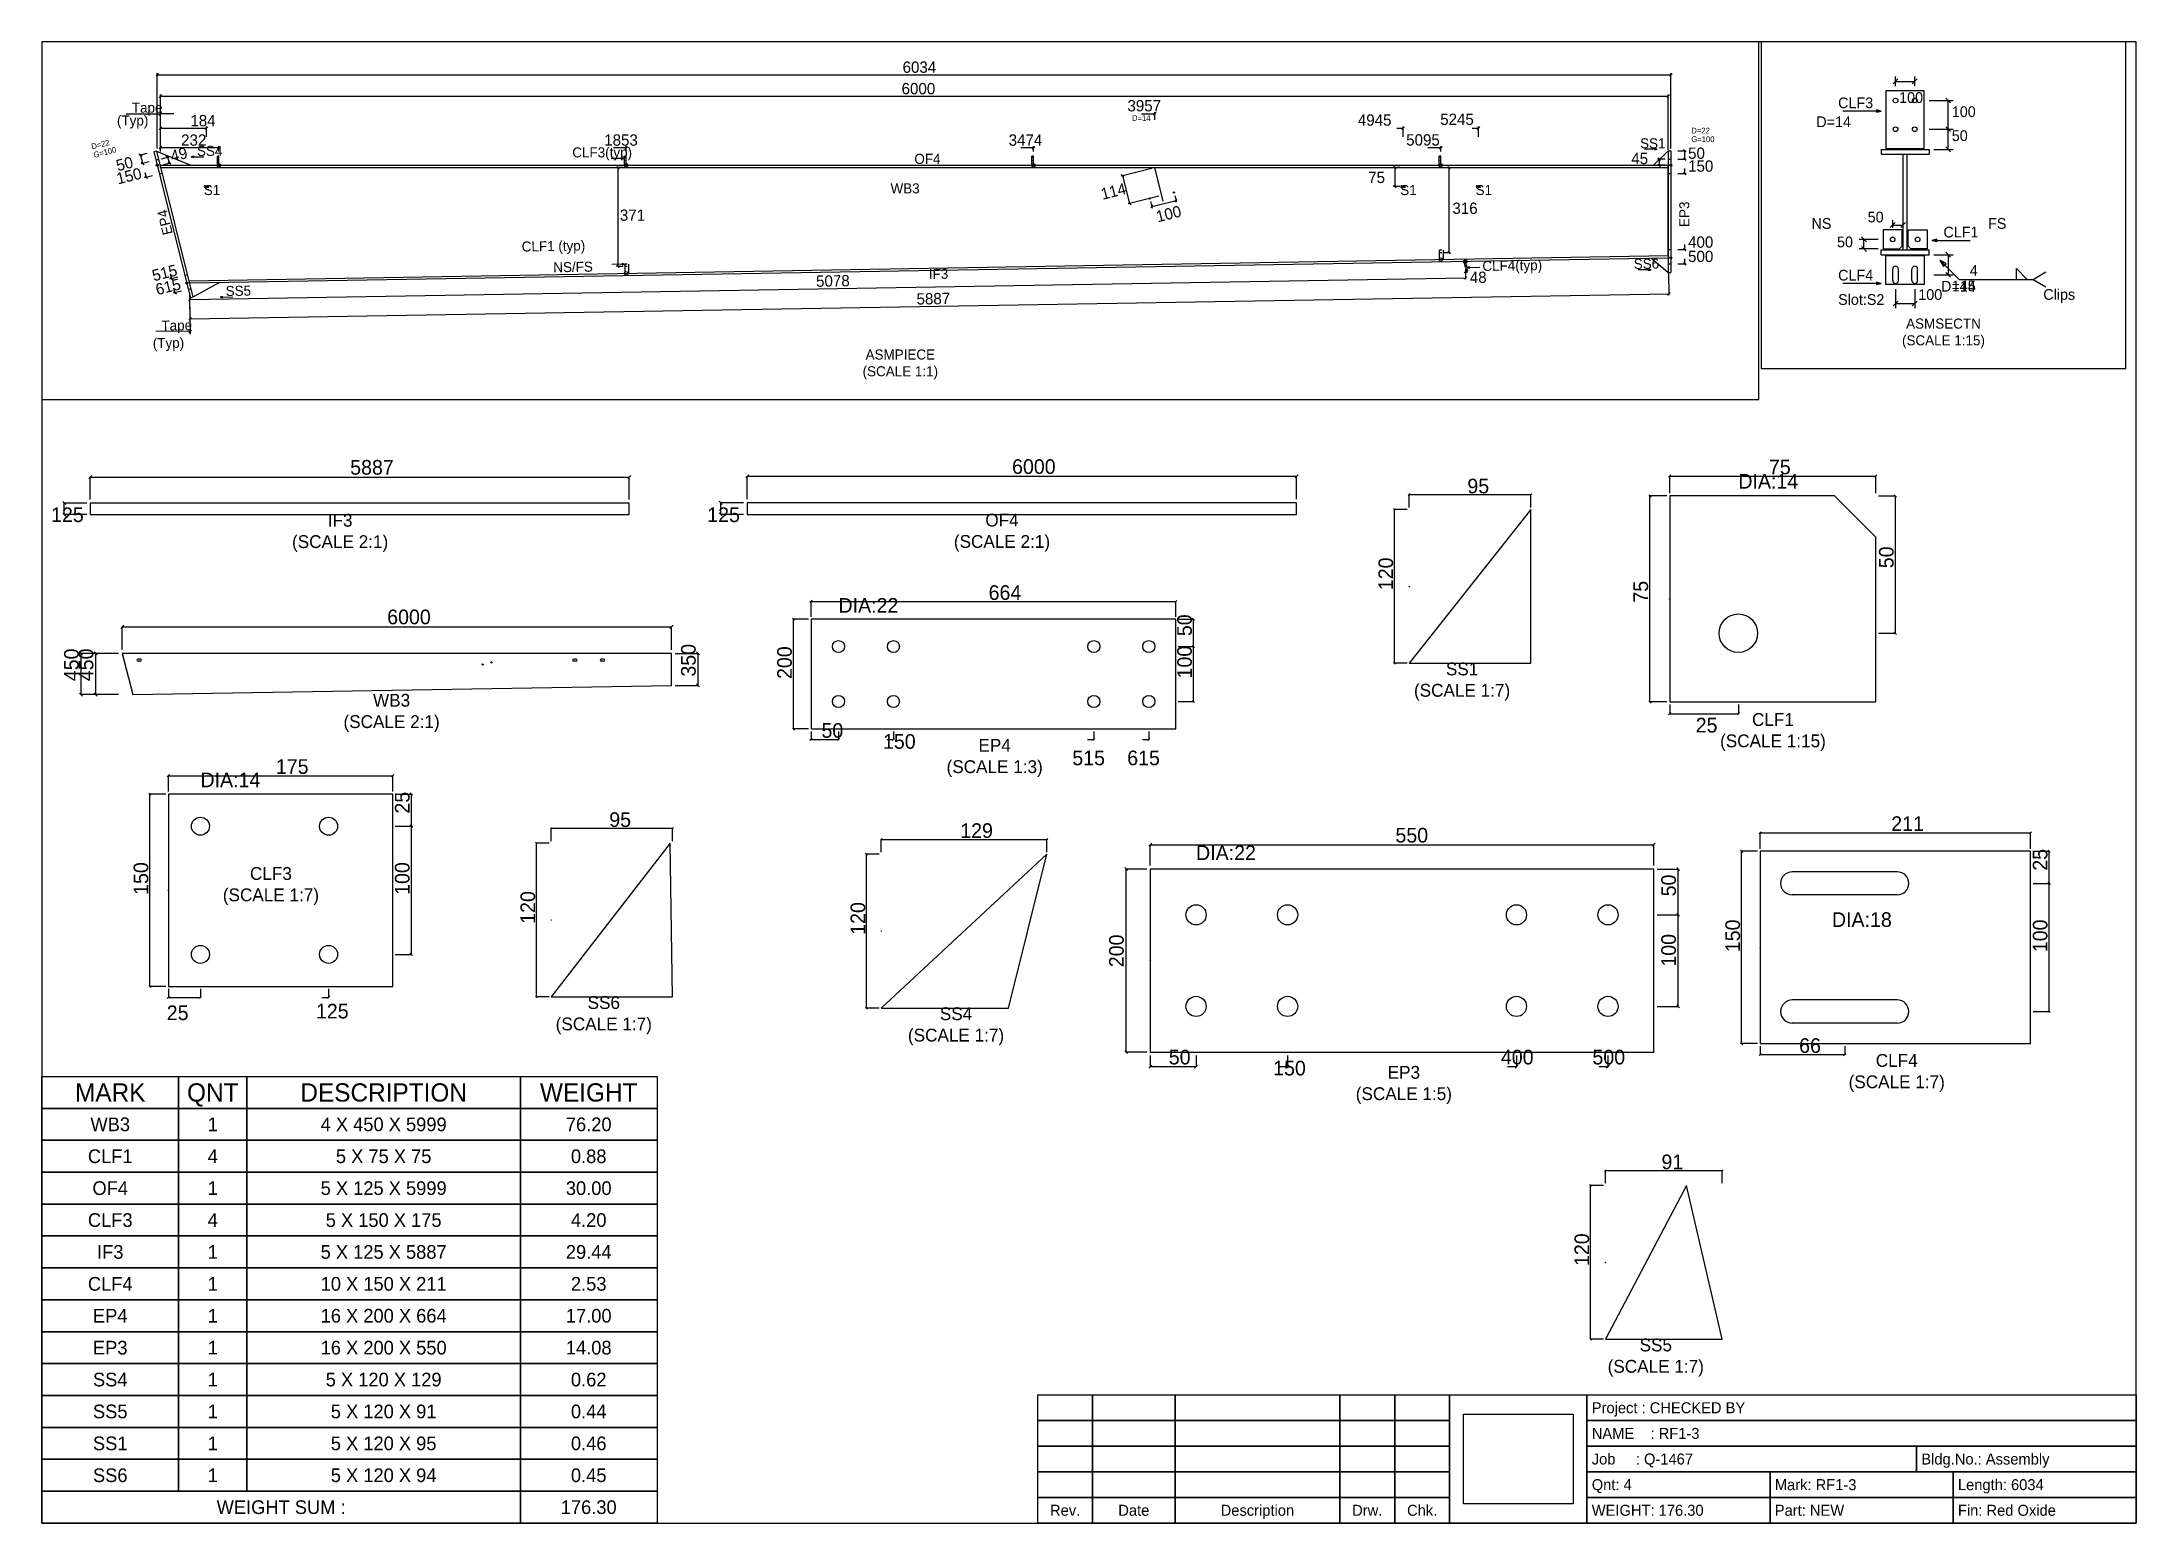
# Model space of a CAD drawing. Header units: metres. Extents: x 0 to 11439, y 0 to 8089.
import ezdxf
from ezdxf.enums import TextEntityAlignment as Align

# ---------------------------------------------------------------- set-up
doc = ezdxf.new("R2010")
doc.units = ezdxf.units.M
doc.linetypes.add('CONTIN', pattern=[0])
doc.linetypes.add('DASHED', pattern=[0])
for name, color, linetype in [('1', 7, 'CONTIN'), ('11', 7, 'CONTIN'), ('12', 3, 'CONTIN'), ('13', 3, 'CONTIN'), ('15', 6, 'CONTIN'), ('2', 7, 'CONTIN'), ('21', 7, 'CONTIN'), ('3', 1, 'CONTIN'), ('4', 1, 'CONTIN'), ('5', 7, 'CONTIN'), ('6', 6, 'CONTIN'), ('7', 3, 'DASHED'), ('8', 3, 'DASHED'), ('9', 7, 'CONTIN')]:
    doc.layers.add(name, color=color, linetype=linetype)
doc.styles.add('SIMPLEX', font='txt')
picture_1 = doc.add_image_def('image1.png', size_in_pixel=(229, 276))

# ---------------------------------------------------------------- blocks, each defined once
blk = doc.blocks.new('PART_TABLE_BLOCK')
for points in [[(0, 1960), (600, 1960), (600, 1820), (0, 1820)], [(600, 1960), (900, 1960), (900, 1820), (600, 1820)], [(900, 1960), (2100, 1960), (2100, 1820), (900, 1820)], [(2100, 1960), (2700, 1960), (2700, 1820), (2100, 1820)], [(0, 1820), (600, 1820), (600, 1680), (0, 1680)], [(600, 1820), (900, 1820), (900, 1680), (600, 1680)], [(900, 1820), (2100, 1820), (2100, 1680), (900, 1680)], [(2100, 1820), (2700, 1820), (2700, 1680), (2100, 1680)], [(0, 1680), (600, 1680), (600, 1540), (0, 1540)], [(600, 1680), (900, 1680), (900, 1540), (600, 1540)], [(900, 1680), (2100, 1680), (2100, 1540), (900, 1540)], [(2100, 1680), (2700, 1680), (2700, 1540), (2100, 1540)], [(0, 1540), (600, 1540), (600, 1400), (0, 1400)], [(600, 1540), (900, 1540), (900, 1400), (600, 1400)], [(900, 1540), (2100, 1540), (2100, 1400), (900, 1400)], [(2100, 1540), (2700, 1540), (2700, 1400), (2100, 1400)], [(0, 1400), (600, 1400), (600, 1260), (0, 1260)], [(600, 1400), (900, 1400), (900, 1260), (600, 1260)], [(900, 1400), (2100, 1400), (2100, 1260), (900, 1260)], [(2100, 1400), (2700, 1400), (2700, 1260), (2100, 1260)], [(0, 1260), (600, 1260), (600, 1120), (0, 1120)], [(600, 1260), (900, 1260), (900, 1120), (600, 1120)], [(900, 1260), (2100, 1260), (2100, 1120), (900, 1120)], [(2100, 1260), (2700, 1260), (2700, 1120), (2100, 1120)], [(0, 1120), (600, 1120), (600, 980), (0, 980)], [(600, 1120), (900, 1120), (900, 980), (600, 980)], [(900, 1120), (2100, 1120), (2100, 980), (900, 980)], [(2100, 1120), (2700, 1120), (2700, 980), (2100, 980)], [(0, 980), (600, 980), (600, 840), (0, 840)], [(600, 980), (900, 980), (900, 840), (600, 840)], [(900, 980), (2100, 980), (2100, 840), (900, 840)], [(2100, 980), (2700, 980), (2700, 840), (2100, 840)], [(0, 840), (600, 840), (600, 700), (0, 700)], [(600, 840), (900, 840), (900, 700), (600, 700)], [(900, 840), (2100, 840), (2100, 700), (900, 700)], [(2100, 840), (2700, 840), (2700, 700), (2100, 700)], [(0, 700), (600, 700), (600, 560), (0, 560)], [(600, 700), (900, 700), (900, 560), (600, 560)], [(900, 700), (2100, 700), (2100, 560), (900, 560)], [(2100, 700), (2700, 700), (2700, 560), (2100, 560)], [(0, 560), (600, 560), (600, 420), (0, 420)], [(600, 560), (900, 560), (900, 420), (600, 420)], [(900, 560), (2100, 560), (2100, 420), (900, 420)], [(2100, 560), (2700, 560), (2700, 420), (2100, 420)], [(0, 420), (600, 420), (600, 280), (0, 280)], [(600, 420), (900, 420), (900, 280), (600, 280)], [(900, 420), (2100, 420), (2100, 280), (900, 280)], [(2100, 420), (2700, 420), (2700, 280), (2100, 280)], [(0, 280), (600, 280), (600, 140), (0, 140)], [(600, 280), (900, 280), (900, 140), (600, 140)], [(900, 280), (2100, 280), (2100, 140), (900, 140)], [(2100, 280), (2700, 280), (2700, 140), (2100, 140)], [(0, 140), (2100, 140), (2100, 0), (0, 0)], [(2100, 140), (2700, 140), (2700, 0), (2100, 0)]]:
    blk.add_lwpolyline(points, close=True)
for s, height, p in [('QNT', 80, (750, 1890)), ('DESCRIPTION', 80, (1500, 1890)), ('WEIGHT', 80, (2400, 1890)), ('MARK', 80, (300, 1890)), ('WB3', 60, (300, 1750)), ('1', 60, (750, 1750)), ('4 X 450 X 5999', 60, (1500, 1750)), ('76.20', 60, (2400, 1750)), ('CLF1', 60, (300, 1610)), ('4', 60, (750, 1610)), ('5 X 75 X 75', 60, (1500, 1610)), ('0.88', 60, (2400, 1610)), ('OF4', 60, (300, 1470)), ('1', 60, (750, 1470)), ('5 X 125 X 5999', 60, (1500, 1470)), ('30.00', 60, (2400, 1470)), ('CLF3', 60, (300, 1330)), ('4', 60, (750, 1330)), ('5 X 150 X 175', 60, (1500, 1330)), ('4.20', 60, (2400, 1330)), ('IF3', 60, (300, 1190)), ('1', 60, (750, 1190)), ('5 X 125 X 5887', 60, (1500, 1190)), ('29.44', 60, (2400, 1190)), ('CLF4', 60, (300, 1050)), ('1', 60, (750, 1050)), ('10 X 150 X 211', 60, (1500, 1050)), ('2.53', 60, (2400, 1050)), ('EP4', 60, (300, 910)), ('1', 60, (750, 910)), ('16 X 200 X 664', 60, (1500, 910)), ('17.00', 60, (2400, 910)), ('EP3', 60, (300, 770)), ('1', 60, (750, 770)), ('16 X 200 X 550', 60, (1500, 770)), ('14.08', 60, (2400, 770)), ('SS4', 60, (300, 630)), ('1', 60, (750, 630)), ('5 X 120 X 129', 60, (1500, 630)), ('0.62', 60, (2400, 630)), ('SS5', 60, (300, 490)), ('1', 60, (750, 490)), ('5 X 120 X 91', 60, (1500, 490)), ('0.44', 60, (2400, 490)), ('SS1', 60, (300, 350)), ('1', 60, (750, 350)), ('5 X 120 X 95', 60, (1500, 350)), ('0.46', 60, (2400, 350)), ('SS6', 60, (300, 210)), ('1', 60, (750, 210)), ('5 X 120 X 94', 60, (1500, 210)), ('0.45', 60, (2400, 210)), ('WEIGHT SUM :', 60, (1050, 70)), ('176.30', 60, (2400, 70))]:
    blk.add_text(s, height=height).set_placement(p, align=Align.MIDDLE_CENTER)
blk = doc.blocks.new('Title_Block')
for points in [[(-6000, 700), (-5700, 700), (-5700, 560), (-6000, 560)], [(-5700, 700), (-5250, 700), (-5250, 560), (-5700, 560)], [(-5250, 700), (-4350, 700), (-4350, 560), (-5250, 560)], [(-4350, 700), (-4050, 700), (-4050, 560), (-4350, 560)], [(-4050, 700), (-3750, 700), (-3750, 560), (-4050, 560)], [(-3750, 700), (-3000, 700), (-3000, 0), (-3750, 0)], [(-3000, 700), (0, 700), (0, 560), (-3000, 560)], [(-6000, 560), (-5700, 560), (-5700, 420), (-6000, 420)], [(-5700, 560), (-5250, 560), (-5250, 420), (-5700, 420)], [(-5250, 560), (-4350, 560), (-4350, 420), (-5250, 420)], [(-4350, 560), (-4050, 560), (-4050, 420), (-4350, 420)], [(-4050, 560), (-3750, 560), (-3750, 420), (-4050, 420)], [(-3000, 560), (0, 560), (0, 420), (-3000, 420)], [(-6000, 420), (-5700, 420), (-5700, 280), (-6000, 280)], [(-5700, 420), (-5250, 420), (-5250, 280), (-5700, 280)], [(-5250, 420), (-4350, 420), (-4350, 280), (-5250, 280)], [(-4350, 420), (-4050, 420), (-4050, 280), (-4350, 280)], [(-4050, 420), (-3750, 420), (-3750, 280), (-4050, 280)], [(-3000, 420), (-1200, 420), (-1200, 280), (-3000, 280)], [(-1200, 420), (0, 420), (0, 280), (-1200, 280)], [(-6000, 280), (-5700, 280), (-5700, 140), (-6000, 140)], [(-5700, 280), (-5250, 280), (-5250, 140), (-5700, 140)], [(-5250, 280), (-4350, 280), (-4350, 140), (-5250, 140)], [(-4350, 280), (-4050, 280), (-4050, 140), (-4350, 140)], [(-4050, 280), (-3750, 280), (-3750, 140), (-4050, 140)], [(-3000, 280), (-2000, 280), (-2000, 140), (-3000, 140)], [(-2000, 280), (-1000, 280), (-1000, 140), (-2000, 140)], [(-1000, 280), (0, 280), (0, 140), (-1000, 140)], [(-6000, 140), (-5700, 140), (-5700, 0), (-6000, 0)], [(-5700, 140), (-5250, 140), (-5250, 0), (-5700, 0)], [(-5250, 140), (-4350, 140), (-4350, 0), (-5250, 0)], [(-4350, 140), (-4050, 140), (-4050, 0), (-4350, 0)], [(-4050, 140), (-3750, 140), (-3750, 0), (-4050, 0)], [(-3000, 140), (-2000, 140), (-2000, 0), (-3000, 0)], [(-2000, 140), (-1000, 140), (-1000, 0), (-2000, 0)], [(-1000, 140), (0, 140), (0, 0), (-1000, 0)]]:
    blk.add_lwpolyline(points, close=True)
for s, p in [(' Project : CHECKED BY', (-2996, 630)), (' NAME    : RF1-3', (-2996, 490)), (' Job     : Q-1467', (-2996, 350)), (' Bldg.No.: Assembly', (-1196, 350)), (' Qnt: 4', (-2996, 210)), (' Mark: RF1-3', (-1996, 210)), (' Length: 6034', (-996, 210)), (' WEIGHT: 176.30', (-2996, 70)), (' Part: NEW', (-1996, 70)), (' Fin: Red Oxide', (-996, 70))]:
    blk.add_text(s, height=60).set_placement(p, align=Align.MIDDLE_LEFT)
for s, p in [('Rev.', (-5850, 70)), ('Date', (-5475, 70)), ('Description', (-4800, 70)), ('Drw.', (-4200, 70)), ('Chk.', (-3900, 70))]:
    blk.add_text(s, height=60).set_placement(p, align=Align.MIDDLE_CENTER)
image = blk.add_image(picture_1, insert=(-3674, 105), size_in_units=(598, 490))
blk = doc.blocks.new('SLOTTD')
at = {"layer": '6'}
for p, q in [((-25.4, 12.7), (25.4, 12.7)), ((-25.4, -12.7), (25.4, -12.7))]:
    blk.add_line(p, q, dxfattribs=at)
for centre, start, end in [((-25.4, 0), 90, 270), ((25.4, 0), 270, 90)]:
    blk.add_arc(centre, 12.7, start, end, dxfattribs=at)
blk = doc.blocks.new('CIRCLE')
at = {"layer": '1'}
blk.add_circle((0, 0), 10.2, dxfattribs=at)
blk = doc.blocks.new('ARROW')
at = {"layer": '2'}
blk.add_line((-0.635, -0.635), (0.635, 0.635), dxfattribs=at)
blk = doc.blocks.new('FLGHOL')
at = {"layer": '6'}
blk.add_solid([(-6.35, 0), (6.35, 0), (-6.35, 25.4), (6.35, 25.4)], dxfattribs=at)
blk = doc.blocks.new('GRTCLPB')
at = {"layer": '13'}
for p, q in [((-12.7, 0), (-12.7, 152.4)), ((-12.7, 152.4), (12.7, 152.4)), ((-12.7, 0), (12.7, 0)), ((12.7, 0), (12.7, 152.4))]:
    blk.add_line(p, q, dxfattribs=at)
at = {"layer": '6'}
for points in [[(-12.7, 119.38), (12.7, 119.38), (-12.7, 134.62), (12.7, 134.62)], [(-12.7, 68.58), (12.7, 68.58), (-12.7, 83.82), (12.7, 83.82)]]:
    blk.add_solid(points, dxfattribs=at)
blk = doc.blocks.new('ARROWP')
for p, q in [((0, 0), (-1.27, 0.317)), ((-1.27, 0.317), (-1.27, -0.317)), ((-1.27, -0.317), (0, 0))]:
    blk.add_line(p, q)
blk = doc.blocks.new('GRTCLP1')
at = {"layer": '13'}
for p, q in [((-12.7, 0), (-12.7, 101.6)), ((-12.7, 101.6), (12.7, 101.6)), ((-12.7, 0), (12.7, 0)), ((12.7, 0), (12.7, 101.6))]:
    blk.add_line(p, q, dxfattribs=at)
at = {"layer": '6'}
blk.add_solid([(-12.7, 68.58), (12.7, 68.58), (-12.7, 83.82), (12.7, 83.82)], dxfattribs=at)
blk = doc.blocks.new('BRCCLP')
at = {"layer": '1'}
blk.add_solid([(-12.7, 68.58), (12.7, 68.58), (-12.7, 83.82), (12.7, 83.82)], dxfattribs=at)
at = {"layer": '2'}
for p in [(-12.7, 101.6), (12.7, 0)]:
    blk.add_line(p, (12.7, 101.6), dxfattribs=at)
blk = doc.blocks.new('FLAT_ASMPIECE')
at = {"layer": '1'}
for p, q in [((472.1, 923), (472.1, 932.2)), ((472.1, 932.2), (6472, 932.2)), ((472.1, 923), (584.6, 473)), ((472.1, 923), (6472, 923)), ((6472, 923), (6472, 932.2)), ((6472, 572.8), (6472, 923)), ((5575.9, 594.1), (5575.9, 557.6)), ((585.7, 473.1), (6471.9, 572.8)), ((586.8, 463.9), (6472, 563.6)), ((2334.3, 539.2), (2334.3, 502.7)), ((6471.9, 572.8), (6472, 563.6)), ((585.7, 473.1), (586.8, 463.9))]:
    blk.add_line(p, q, dxfattribs=at)
at = {"layer": '12'}
for p, q in [((455.7, 988.5), (445.8, 986)), ((445.8, 986), (591, 405.1)), ((455.7, 988.5), (600.9, 407.6)), ((6472, 990.4), (6482.2, 990.4)), ((6472, 990.4), (6472, 505.5)), ((6482.2, 990.4), (6482.2, 505.5)), ((6472, 505.5), (6482.2, 505.5)), ((600.9, 407.6), (591, 405.1))]:
    blk.add_line(p, q, dxfattribs=at)
at = {"layer": '15'}
for centre in [(704.3, 932.2), (2325.1, 932.2), (3945.9, 932.2), (5566.7, 932.2), (2325.1, 502.5), (5566.7, 557.4), (5664.6, 549.8)]:
    blk.add_circle(centre, 6.84, dxfattribs=at)
at = {"layer": '2'}
for p, q in [((459.3, 998.8), (459.3, 1298.8)), ((459.3, 1292.7), (6482.2, 1292.7)), ((6482.2, 998.8), (6482.2, 1298.8)), ((472.1, 993.3), (472.1, 1213.3)), ((472.1, 1207.2), (6472, 1207.2)), ((6472, 993.3), (6472, 1213.3)), ((472.1, 1112.5), (472.1, 1143)), ((525, 1136.9), (472.1, 1136.9)), ((472.1, 1045.3), (472.1, 1086)), ((655.6, 1045.3), (655.6, 1086)), ((4376.2, 1136.9), (4429.1, 1136.9)), ((4429.1, 1112.5), (4429.1, 1143)), ((5416.7, 1045.3), (5416.7, 1086)), ((5716.7, 1045.3), (5716.7, 1086)), ((472.1, 1079.9), (655.6, 1079.9)), ((472.1, 987.2), (472.1, 1008.6)), ((472.1, 1002.5), (704.3, 1002.5)), ((704.3, 987.2), (704.3, 1008.6)), ((2274.2, 1002.5), (2325.1, 1002.5)), ((2325.1, 987.2), (2325.1, 1008.6)), ((3895, 1002.5), (3945.9, 1002.5)), ((3945.9, 987.2), (3945.9, 1008.6)), ((5392.3, 1079.9), (5416.7, 1079.9)), ((5515.8, 1002.5), (5566.7, 1002.5)), ((5566.7, 987.2), (5566.7, 1008.6)), ((5692.3, 1079.9), (5716.7, 1079.9)), ((418.2, 979.1), (386.5, 971.2)), ((392.5, 972.7), (400.8, 939.5)), ((426.5, 945.9), (394.8, 938)), ((475.9, 958.3), (505.5, 965.7)), ((483.9, 935.2), (513.6, 942.6)), ((499.6, 964.2), (507.6, 941.1)), ((2312.9, 923), (2286.4, 923)), ((2292.5, 923), (2292.5, 530)), ((4417.3, 920.1), (4294.6, 889.4)), ((5404.5, 923), (5378, 923)), ((5384.1, 923), (5384.1, 848)), ((5578.9, 923), (5605.4, 923)), ((5599.3, 923), (5599.3, 584.9)), ((6459.8, 956.1), (6429.2, 956.1)), ((6459.8, 932.2), (6429.2, 932.2)), ((6435.4, 956.1), (6435.4, 932.2)), ((6510.7, 990.4), (6543.3, 990.4)), ((6510.7, 956.1), (6543.3, 956.1)), ((6537.2, 990.4), (6537.2, 956.1)), ((6537.2, 919.5), (6537.2, 899.1)), ((440.3, 890.6), (408.7, 882.7)), ((409.7, 903.9), (414.6, 884.2)), ((4300.5, 890.9), (4328.3, 779.8)), ((5404.5, 848), (5378, 848)), ((6510.7, 899.1), (6543.3, 899.1)), ((4445, 809), (4322.3, 778.4)), ((4411.3, 788), (4417.8, 762.3)), ((4416.3, 768.3), (4513.3, 792.5)), ((4508.4, 812.3), (4514.8, 786.6)), ((5578.9, 584.9), (5605.4, 584.9)), ((6510.7, 596.7), (6543.3, 596.7)), ((6537.2, 617.1), (6537.2, 596.7)), ((510.6, 500.1), (515.6, 480.3)), ((2312.9, 530), (2286.4, 530)), ((5665.1, 522), (5665.4, 503.6)), ((5665.3, 509.7), (5670.8, 509.8)), ((5665.3, 509.2), (5665.8, 478.7)), ((5670.6, 522), (5670.9, 503.7)), ((6473.1, 502.5), (6474.5, 414.9)), ((6510.7, 539.7), (6543.3, 539.7)), ((6537.2, 560), (6537.2, 539.7)), ((541.2, 486.7), (509.6, 478.8)), ((555.1, 431.4), (523.5, 423.5)), ((524.4, 444.7), (529.4, 425)), ((587.5, 423.2), (588, 392.6)), ((587.9, 398.7), (5665.7, 484.8)), ((589.3, 321.4), (6474.4, 421.1))]:
    blk.add_line(p, q, dxfattribs=at)
at = {"layer": '3'}
for p, q in [((472.1, 993.3), (472.1, 1197)), ((472.1, 1135.9), (335.2, 1135.9)), ((594.1, 965.7), (645, 965.7)), ((2316, 959.7), (2265, 959.7)), ((6428.3, 995.9), (6377.4, 995.9)), ((2318.9, 539), (2267.9, 538.1)), ((5671.1, 525.6), (5722, 526.5)), ((6403.5, 516.8), (6352.5, 516)), ((587.9, 402.8), (589.4, 315.2)), ((587.9, 402.8), (590.3, 260.3)), ((708.9, 407.6), (759.8, 408.5)), ((590.1, 270.4), (453.3, 272.8))]:
    blk.add_line(p, q, dxfattribs=at)
at = {"layer": '8'}
blk.add_line((4462.4, 789.9), (4429.1, 923), dxfattribs=at)
at = {"layer": '9'}
for p, q in [((455.7, 988.5), (592.1, 932.2)), ((6413, 932.2), (6472, 990.4)), ((6404.7, 562.5), (6472, 505.5)), ((706.8, 465.9), (600.9, 407.6))]:
    blk.add_line(p, q, dxfattribs=at)
at = {"layer": '1', "xscale": -0.241, "yscale": 0.241, "zscale": 0.241}
for p in [(701.3, 932.2), (2322.1, 932.2), (3942.9, 932.2), (5563.7, 932.2)]:
    blk.add_blockref('GRTCLPB', p, dxfattribs=at)
at = {"layer": '15', "xscale": 0.401, "yscale": 0.401, "zscale": 0.401}
for p in [(459.3, 932.2), (6482.2, 932.2), (6482.2, 563.8), (576.4, 463.7)]:
    blk.add_blockref('CIRCLE', p, dxfattribs=at)
at = {"layer": '2', "xscale": 8.019, "yscale": 8.019, "zscale": 8.019}
for p, rotation in [((459.3, 1292.7), 180), ((472.1, 1207.2), 180), ((472.1, 1136.9), 180), ((472.1, 1079.9), 180), ((472.1, 1002.5), 180), ((392.5, 972.7), 104.036), ((400.8, 939.5), 284.036), ((499.6, 964.2), 104.036), ((507.6, 941.1), 284.036), ((2292.5, 923), 90), ((5384.1, 923), 90), ((5599.3, 923), 90), ((6435.4, 956.1), 90), ((6435.4, 932.2), 270), ((6537.2, 990.4), 90), ((6537.2, 956.1), 270), ((414.6, 884.2), 284.036), ((4300.5, 890.9), 104.037), ((5384.1, 848), 270), ((6537.2, 899.1), 270), ((4328.3, 779.8), 284.037), ((4416.3, 768.3), 194.0369999999999), ((4513.3, 792.5), 14.037), ((5599.3, 584.9), 270), ((6537.2, 596.7), 270), ((2292.5, 530), 270), ((5665.3, 509.7), 0.9710000000000121), ((5670.8, 509.8), 180.9709999999999), ((6537.2, 539.7), 270), ((515.6, 480.3), 284.036), ((529.4, 425), 284.036), ((5665.7, 484.8), 0.971), ((6474.4, 421.1), 0.971), ((587.9, 398.7), 180.9709999999999)]:
    blk.add_blockref('ARROW', p, dxfattribs=dict(at, rotation=rotation))
at = {"layer": '2'}
for name, p, xscale, yscale, zscale in [('ARROW', (6482.2, 1292.7), 8.019, 8.019, 8.019), ('ARROW', (6472, 1207.2), 8.019, 8.019, 8.019), ('ARROW', (655.6, 1079.9), 8.019, 8.019, 8.019), ('ARROW', (4429.1, 1136.9), 8.019, 8.019, 8.019), ('ARROW', (5416.7, 1079.9), 8.019, 8.019, 8.019), ('ARROW', (5716.7, 1079.9), 8.019, 8.019, 8.019), ('ARROW', (704.3, 1002.5), 8.019, 8.019, 8.019), ('ARROW', (2325.1, 1002.5), 8.019, 8.019, 8.019), ('ARROW', (3945.9, 1002.5), 8.019, 8.019, 8.019), ('ARROW', (5566.7, 1002.5), 8.019, 8.019, 8.019), ('CIRCLE', (4408.4, 799.9), 0.241, 0.241, 0.241), ('CIRCLE', (4505.4, 824.1), 0.241, 0.241, 0.241)]:
    blk.add_blockref(name, p, dxfattribs=dict(at, xscale=xscale, yscale=yscale, zscale=zscale))
at = {"layer": '3', "xscale": 8.019, "yscale": 8.019, "zscale": 8.019}
for name, p in [('ARROW', (472.1, 1135.9)), ('ARROWP', (2316, 959.7)), ('ARROWP', (6428.3, 995.9))]:
    blk.add_blockref(name, p, dxfattribs=at)
for name, p, rotation in [('ARROWP', (594.1, 965.7), 180), ('ARROWP', (2318.9, 539), 0.971), ('ARROWP', (5671.1, 525.6), 180.9709999999999), ('ARROWP', (6403.5, 516.8), 0.971), ('ARROWP', (708.9, 407.6), 180.9709999999999), ('ARROW', (589.3, 321.4), 180.9709999999999), ('ARROW', (590.1, 270.4), 0.971)]:
    blk.add_blockref(name, p, dxfattribs=dict(at, rotation=rotation))
at = {"layer": '6', "xscale": 0.361, "yscale": 0.401, "zscale": 0.401}
for p, rotation in [((454.1, 952.8), 284.036), ((6472, 956.1), 270), ((467.9, 897.5), 284.036), ((6472, 899.1), 270), ((6472, 596.7), 270), ((6472, 539.7), 270), ((568.9, 493.7), 284.036), ((582.7, 438.3), 284.036)]:
    blk.add_blockref('FLGHOL', p, dxfattribs=dict(at, rotation=rotation))
at = {"layer": '6', "xscale": 0.241, "yscale": 0.241, "zscale": 0.241}
for p in [(655.6, 848), (5416.7, 848), (5716.7, 848)]:
    blk.add_blockref('SLOTTD', p, dxfattribs=at)
at = {"layer": '7', "xscale": -0.361, "yscale": 0.361, "zscale": 0.361}
for p in [(5566.7, 557.4), (2325.1, 502.5)]:
    blk.add_blockref('BRCCLP', p, dxfattribs=at)
at = {"layer": '7', "xscale": 0.241, "yscale": 0.241, "zscale": 0.241, "rotation": 194.034}
blk.add_blockref('GRTCLP1', (5661.5, 549.9), dxfattribs=at)
at = {"insert": (3416.1, 140), "char_height": 40, "attachment_point": 5}
blk.add_mtext('ASMPIECE\\P(SCALE 1:1)', dxfattribs=at)
at = {"layer": '11', "style": 'SIMPLEX'}
for s, p in [('6034', (3425.1, 1300.3)), ('6000', (3421.2, 1214.8)), ('3957', (4319.9, 1146.8)), ('184', (590.9, 1087.5)), ('4945', (5236.8, 1089.8)), ('5245', (5564.5, 1092.7)), ('232', (554, 1010.1)), ('1853', (2237.7, 1010.1)), ('3474', (3847.1, 1010.1)), ('5095', (5429.1, 1010.8)), ('50', (6550.9, 958)), ('45', (6324.9, 936.9)), ('150', (6550.9, 906.7)), ('75', (5277.9, 861.5)), ('371', (2300.1, 711.3)), ('316', (5613, 738.8)), ('400', (6550.9, 604.3)), ('500', (6550.9, 547.3))]:
    blk.add_text(s, height=45, dxfattribs=at).set_placement(p)
for s, rotation, p in [('49', 14.036, (518.3, 945.6)), ('50', 14.036, (301.9, 908.4)), ('150', 14.036, (303.3, 855.8)), ('114', 14.037, (4220.7, 794.7)), ('100', 14.037, (4440.6, 705.1)), ('515', 14.036, (445.1, 470.5)), ('48', 0.971, (5682.7, 463.3)), ('615', 14.036, (458.9, 415.2)), ('5078', 0.971, (3081.1, 448.6)), ('5887', 0.971, (3480.9, 377.9))]:
    blk.add_text(s, height=45, rotation=rotation, dxfattribs=at).set_placement(p)
at = {"layer": '21', "style": 'SIMPLEX'}
for s, p in [('D=14', (4337.9, 1108.8)), ('G=100', (6563.7, 1024.6)), ('D=22', (6563.7, 1058.8))]:
    blk.add_text(s, height=22.81, dxfattribs=at).set_placement(p)
for s, p in [('D=22', (200, 995.1)), ('G=100', (208.3, 961.9))]:
    blk.add_text(s, height=22.81, rotation=14.036, dxfattribs=at).set_placement(p)
at = {"layer": '3', "style": 'SIMPLEX'}
for s, p in [('Tape', (358, 1141.6)), ('(Typ)', (298.8, 1090.6)), ('SS4', (616.9, 969.5)), ('CLF3(typ)', (2110.7, 963.5)), ('SS1', (6359.9, 999.7)), ('OF4', (3472, 937.9)), ('S1', (644.2, 813.8)), ('WB3', (3377.1, 820.4)), ('S1', (5405.3, 813.8)), ('S1', (5705.3, 813.8))]:
    blk.add_text(s, height=40, dxfattribs=at).set_placement(p)
for s, rotation, p in [('EP4', 104.036, (521.2, 661)), ('EP3', 90, (6555.9, 686.9)), ('CLF1 (typ)', 0.971, (1909.8, 588.8)), ('NS/FS', 0.971, (2035.3, 506.3)), ('IF3', 0.971, (3530, 479.5)), ('CLF4(typ)', 0.971, (5732.7, 511.5)), ('SS6', 0.971, (6335, 519.5)), ('SS5', 0.971, (731.6, 411.8)), ('Tape', 0.971, (476, 274.2)), ('(Typ)', 0.971, (441.7, 204.1))]:
    blk.add_text(s, height=40, rotation=rotation, dxfattribs=at).set_placement(p)
blk = doc.blocks.new('FLAT_ASMSECTN')
at = {"layer": '1'}
for p, q in [((477.365, 872.46), (667.865, 872.46)), ((477.365, 872.46), (477.365, 853.41)), ((477.365, 853.41), (667.865, 853.41)), ((564.995, 472.41), (564.995, 853.41)), ((580.235, 472.41), (580.235, 853.41)), ((667.865, 872.46), (667.865, 853.41)), ((477.365, 453.36), (477.365, 472.41)), ((477.365, 472.41), (667.865, 472.41)), ((477.365, 453.36), (667.865, 453.36)), ((667.865, 453.36), (667.865, 472.41))]:
    blk.add_line(p, q, dxfattribs=at)
at = {"layer": '13'}
for p, q in [((648.815, 1104.87), (496.415, 1104.87)), ((496.415, 1104.87), (496.415, 876.27)), ((648.815, 876.27), (648.815, 1104.87)), ((496.415, 876.27), (648.815, 876.27)), ((561.185, 552.42), (484.985, 552.42)), ((484.985, 552.42), (484.985, 476.22)), ((561.185, 487.65), (561.185, 552.42)), ((584.045, 552.42), (660.245, 552.42)), ((584.045, 487.65), (584.045, 552.42)), ((660.245, 552.42), (660.245, 476.22)), ((484.985, 476.22), (549.755, 476.22)), ((496.415, 449.55), (648.815, 449.55)), ((496.415, 335.25), (496.415, 449.55)), ((561.185, 487.65), (549.755, 476.22)), ((584.045, 487.65), (595.475, 476.22)), ((660.245, 476.22), (595.475, 476.22)), ((648.815, 449.55), (648.815, 335.25)), ((648.815, 335.25), (496.415, 335.25))]:
    blk.add_line(p, q, dxfattribs=at)
at = {"layer": '3'}
for p, q in [((534.515, 1123.92), (534.515, 1162.02)), ((534.515, 1142.97), (610.715, 1142.97)), ((610.715, 1123.92), (610.715, 1162.02)), ((477.365, 1024.86), (324.965, 1024.86)), ((667.865, 1066.77), (763.115, 1066.77)), ((744.065, 872.46), (744.065, 1066.77)), ((667.865, 952.47), (763.115, 952.47)), ((686.915, 872.46), (763.115, 872.46)), ((523.085, 560.04), (523.085, 590.52)), ((564.995, 571.47), (564.995, 590.52)), ((465.935, 514.32), (389.735, 514.32)), ((408.785, 476.22), (408.785, 514.32)), ((523.085, 571.47), (564.995, 571.47)), ((679.295, 510.51), (831.695, 510.51)), ((465.935, 476.22), (389.735, 476.22)), ((686.915, 453.36), (763.115, 453.36)), ((744.065, 453.36), (744.065, 373.35)), ((477.365, 339.06), (324.965, 339.06)), ((686.915, 373.35), (763.115, 373.35)), ((534.515, 316.2), (534.515, 240)), ((534.515, 259.05), (610.715, 259.05)), ((610.715, 316.2), (610.715, 240))]:
    blk.add_line(p, q, dxfattribs=at)
at = {"layer": '4'}
for p, q in [((710.54, 432.03), (787.34, 355.215)), ((787.34, 355.215), (1068.98, 355.215)), ((1015.64, 397.89), (1058.315, 355.215)), ((1015.64, 355.215), (1015.64, 397.89)), ((1068.98, 355.215), (1081.79, 355.215)), ((1081.79, 355.215), (1132.985, 385.08)), ((1081.79, 355.215), (1132.985, 325.35))]:
    blk.add_line(p, q, dxfattribs=at)
at = {"layer": '1'}
for name, p, xscale, yscale, zscale, rotation in [('ARROW', (534.515, 1142.97), 15, 15, 15, 180), ('ARROW', (744.065, 1066.77), 15, 15, 15, 90), ('ARROW', (744.065, 952.47), 15, 15, 15, 270), ('ARROW', (744.065, 952.47), 15, 15, 15, 90), ('ARROW', (744.065, 872.46), 15, 15, 15, 270), ('ARROW', (408.785, 514.32), 15, 15, 15, 270), ('ARROW', (564.995, 571.47), 15, 15, 15, 180), ('ARROW', (408.785, 476.22), 15, 15, 15, 90), ('ARROW', (744.065, 453.36), 15, 15, 15, 90), ('SLOTTD', (534.515, 373.35), 0.9, 0.9, 0.9, 90), ('SLOTTD', (610.715, 373.35), 0.9, 0.9, 0.9, 90), ('ARROW', (744.065, 373.35), 15, 15, 15, 270), ('ARROW', (534.515, 259.05), 15, 15, 15, 180)]:
    blk.add_blockref(name, p, dxfattribs=dict(at, xscale=xscale, yscale=yscale, zscale=zscale, rotation=rotation))
for name, p, xscale, yscale, zscale in [('ARROW', (610.715, 1142.97), 15, 15, 15), ('CIRCLE', (534.515, 1066.77), 0.9, 0.9, 0.9), ('CIRCLE', (610.715, 1066.77), 0.9, 0.9, 0.9), ('CIRCLE', (534.515, 952.47), 0.9, 0.9, 0.9), ('CIRCLE', (610.715, 952.47), 0.9, 0.9, 0.9), ('ARROW', (523.085, 571.47), 15, 15, 15), ('CIRCLE', (523.085, 514.32), 0.9, 0.9, 0.9), ('CIRCLE', (622.145, 514.32), 0.9, 0.9, 0.9), ('ARROW', (610.715, 259.05), 15, 15, 15)]:
    blk.add_blockref(name, p, dxfattribs=dict(at, xscale=xscale, yscale=yscale, zscale=zscale))
at = {"layer": '3', "xscale": 15, "yscale": 15, "zscale": 15}
for p in [(477.365, 1024.86), (477.365, 339.06)]:
    blk.add_blockref('ARROWP', p, dxfattribs=at)
at = {"layer": '3', "xscale": 15, "yscale": 15, "zscale": 15, "rotation": 180}
blk.add_blockref('ARROWP', (679.295, 510.51), dxfattribs=at)
at = {"layer": '4', "xscale": 22.5, "yscale": 22.5, "zscale": 22.5, "rotation": 135}
blk.add_blockref('ARROWP', (710.54, 432.03), dxfattribs=at)
at = {"insert": (725.172, 140), "char_height": 40, "attachment_point": 5}
blk.add_mtext('ASMSECTN\\P(SCALE 1:15)', dxfattribs=at)
at = {"layer": '1', "style": 'SIMPLEX'}
for s, p in [('CLF3', (305.915, 1036.29)), ('CLF1', (725.015, 521.94)), ('CLF4', (305.915, 350.49)), ('Slot:S2', (305.915, 253.71))]:
    blk.add_text(s, height=42.675, dxfattribs=at).set_placement(p)
at = {"layer": '21', "style": 'SIMPLEX'}
for p in [(219.05, 960.855), (715.865, 306.505)]:
    blk.add_text('D=14', height=42.675, dxfattribs=at).set_placement(p)
at = {"layer": '3', "style": 'SIMPLEX'}
for s, p in [('100', (548.735, 1057.19)), ('100', (758.285, 1000.98)), ('50', (758.285, 905.73)), ('NS', (200, 556.23)), ('50', (423.515, 581.88)), ('FS', (902.555, 556.23)), ('50', (301.595, 482.82)), ('145', (758.285, 307.57)), ('100', (624.935, 273.27))]:
    blk.add_text(s, height=42.675, dxfattribs=at).set_placement(p)
at = {"layer": '4', "style": 'SIMPLEX'}
blk.add_text('Clips', height=42.675, dxfattribs=at).set_placement((1122.32, 273.885))
at = {"layer": '5', "style": 'SIMPLEX'}
blk.add_text('4', height=42.675, dxfattribs=at).set_placement((830.015, 369.435))

msp = doc.modelspace()

# ---------------------------------------------------------------- linework, layer by layer
msp.add_lwpolyline([(0, 0), (11439, 0), (11439, 8089), (0, 8089)], close=True)
for points in [[(0, 6136), (9377, 6136), (9377, 8089), (0, 8089), (0, 6136)], [(9391, 6305), (11382, 6305), (11382, 8089), (9391, 8089), (9391, 6305)]]:
    msp.add_lwpolyline(points)
at = {"layer": '3', "linetype": 'Continuous'}
for p, q in [((8891, 5610), (8891, 4485)), ((9791, 5610), (8891, 5610)), ((10016, 5385), (9791, 5610)), ((264, 5571), (264, 5508)), ((3208, 5571), (264, 5571)), ((264, 5508), (3208, 5508)), ((3208, 5508), (3208, 5571)), ((3853, 5572), (3853, 5509)), ((6853, 5572), (3853, 5572)), ((3853, 5509), (6853, 5509)), ((6853, 5509), (6853, 5572)), ((8133, 5536), (7468, 4696)), ((8133, 4696), (8133, 5536)), ((10016, 4485), (10016, 5385)), ((4201, 4937), (4201, 4337)), ((6194, 4937), (4201, 4937)), ((6194, 4337), (6194, 4937)), ((439, 4750), (496, 4525)), ((3439, 4750), (439, 4750)), ((3439, 4575), (3439, 4750)), ((7468, 4696), (8133, 4696)), ((496, 4525), (3439, 4575)), ((8891, 4485), (10016, 4485)), ((4201, 4337), (6194, 4337)), ((691, 3981), (691, 2931)), ((1916, 3981), (691, 3981)), ((1916, 2931), (1916, 3981)), ((3431, 3714), (2782, 2874)), ((3445, 2874), (3431, 3714)), ((3431, 3714), (3431, 3714)), ((9385, 3669), (9385, 2619)), ((10862, 3669), (9385, 3669)), ((10862, 2619), (10862, 3669)), ((5489, 3653), (4585, 2813)), ((5279, 2813), (5489, 3653)), ((6054, 3572), (6054, 2572)), ((8804, 3572), (6054, 3572)), ((8804, 2572), (8804, 3572)), ((691, 2931), (1916, 2931)), ((2782, 2874), (3445, 2874)), ((4585, 2813), (5279, 2813)), ((6054, 2572), (8804, 2572)), ((9385, 2619), (10862, 2619)), ((8983, 1844), (8540, 1004)), ((9178, 1004), (8983, 1844)), ((8983, 1844), (8983, 1844)), ((8540, 1004), (9178, 1004))]:
    msp.add_line(p, q, dxfattribs=at)
at = {"layer": '4', "linetype": 'Continuous'}
for p, q in [((538, 4719), (525, 4719)), ((538, 4707), (525, 4707)), ((2918, 4719), (2905, 4719)), ((2918, 4707), (2905, 4707)), ((3068, 4719), (3055, 4719)), ((3068, 4707), (3055, 4707)), ((10134, 3557), (9560, 3557)), ((10134, 3431), (9560, 3431)), ((10134, 2857), (9560, 2857)), ((10134, 2731), (9560, 2731))]:
    msp.add_line(p, q, dxfattribs=at)
for centre, radius in [((9266, 4860), 105), ((4351, 4787), 33), ((4651, 4787), 33), ((5746, 4787), 33), ((6046, 4787), 33), ((2407, 4689), 3.5), ((2456, 4701), 3.5), ((4351, 4487), 33), ((4651, 4487), 33), ((5746, 4487), 33), ((6046, 4487), 33), ((866, 3806), 49), ((1566, 3806), 49), ((6304, 3322), 55), ((6804, 3322), 55), ((8054, 3322), 55), ((8554, 3322), 55), ((866, 3106), 49), ((1566, 3106), 49), ((6304, 2822), 55), ((6804, 2822), 55), ((8054, 2822), 55), ((8554, 2822), 55)]:
    msp.add_circle(centre, radius, dxfattribs=at)
for centre, radius, start, end in [((525, 4713), 6, 90, 270), ((538, 4713), 6, 270, 90), ((2905, 4713), 6, 90, 270), ((2918, 4713), 6, 270, 90), ((3055, 4713), 6, 90, 270), ((3068, 4713), 6, 270, 90), ((9560, 3494), 63, 90, 270), ((10134, 3494), 63, 270, 90), ((9560, 2794), 63, 90, 270), ((10134, 2794), 63, 270, 90)]:
    msp.add_arc(centre, radius, start, end, dxfattribs=at)
at = {"layer": '5', "linetype": 'Continuous'}
for p, q in [((264, 5540), (264, 5540)), ((264, 5540), (264, 5540)), ((3853, 5541), (3853, 5541)), ((3853, 5541), (3853, 5541)), ((7468, 5116), (7469, 5116)), ((7468, 5115), (7468, 5116)), ((8889, 5047), (8892, 5047)), ((8891, 5046), (8891, 5049)), ((439, 4750), (439, 4750)), ((439, 4750), (439, 4750)), ((4201, 4637), (4201, 4637)), ((4201, 4637), (4201, 4637)), ((691, 3456), (691, 3457)), ((691, 3456), (692, 3456)), ((2781, 3294), (2783, 3294)), ((2782, 3293), (2782, 3295)), ((4584, 3233), (4586, 3233)), ((4585, 3233), (4585, 3234)), ((9385, 3143), (9385, 3145)), ((9385, 3144), (9386, 3144)), ((6054, 3072), (6054, 3073)), ((6054, 3072), (6055, 3072)), ((8539, 1424), (8540, 1424)), ((8540, 1424), (8540, 1425))]:
    msp.add_line(p, q, dxfattribs=at)
for centre, radius in [((264, 5540), 0.05), ((3853, 5541), 0.05), ((7468, 5116), 0.7), ((8891, 5047), 1.5), ((439, 4750), 0.05), ((4201, 4637), 0.3), ((691, 3456), 0.7), ((2782, 3294), 0.7), ((4585, 3233), 0.7), ((9385, 3144), 0.7), ((6054, 3072), 0.5), ((8540, 1424), 0.7)]:
    msp.add_circle(centre, radius, dxfattribs=at)
at = {"layer": '6', "linetype": 'Continuous'}
for p, q in [((264, 5591), (264, 5713)), ((264, 5713), (3208, 5713)), ((3208, 5591), (3208, 5713)), ((3853, 5592), (3853, 5717)), ((3853, 5717), (6853, 5717)), ((6853, 5592), (6853, 5717)), ((7468, 5547), (7468, 5617)), ((7468, 5617), (8133, 5617)), ((8133, 5547), (8133, 5617)), ((8876, 5610), (8782, 5610)), ((8783, 4485), (8783, 5610)), ((8891, 5625), (8891, 5718)), ((8891, 5718), (10016, 5718)), ((10016, 5625), (10016, 5718)), ((10031, 5610), (10125, 5610)), ((10124, 4860), (10124, 5610)), ((245, 5571), (122, 5571)), ((122, 5508), (122, 5571)), ((245, 5508), (122, 5508)), ((3833, 5572), (3708, 5572)), ((3708, 5509), (3708, 5572)), ((3833, 5509), (3708, 5509)), ((7457, 5536), (7387, 5536)), ((7387, 4696), (7387, 5536)), ((4201, 4950), (4201, 5033)), ((4201, 5033), (6194, 5033)), ((6194, 4950), (6194, 5033)), ((4188, 4937), (4105, 4937)), ((4105, 4337), (4105, 4937)), ((6207, 4937), (6290, 4937)), ((6290, 4787), (6290, 4937)), ((439, 4770), (439, 4895)), ((439, 4895), (3439, 4895)), ((3439, 4770), (3439, 4895)), ((10031, 4860), (10125, 4860)), ((419, 4750), (214, 4750)), ((214, 4525), (214, 4750)), ((419, 4750), (294, 4750)), ((294, 4525), (294, 4750)), ((3459, 4750), (3584, 4750)), ((3584, 4575), (3584, 4750)), ((6207, 4787), (6290, 4787)), ((6207, 4787), (6290, 4787)), ((6290, 4487), (6290, 4787)), ((7457, 4696), (7387, 4696)), ((419, 4525), (214, 4525)), ((419, 4525), (294, 4525)), ((3459, 4575), (3584, 4575)), ((6207, 4487), (6290, 4487)), ((8876, 4485), (8782, 4485)), ((8891, 4470), (8891, 4420)), ((9266, 4470), (9266, 4420)), ((8891, 4420), (9266, 4420)), ((4188, 4337), (4105, 4337)), ((4201, 4324), (4201, 4279)), ((4201, 4280), (4351, 4280)), ((4351, 4324), (4351, 4279)), ((4616, 4280), (4651, 4280)), ((4651, 4324), (4651, 4279)), ((5711, 4280), (5746, 4280)), ((5746, 4324), (5746, 4279)), ((6011, 4280), (6046, 4280)), ((6046, 4324), (6046, 4279)), ((691, 3995), (691, 4083)), ((691, 4082), (1916, 4082)), ((1916, 3995), (1916, 4083)), ((677, 3981), (590, 3981)), ((590, 2931), (590, 3981)), ((1930, 3981), (2018, 3981)), ((2018, 3806), (2018, 3981)), ((1930, 3806), (2018, 3806)), ((1930, 3806), (2018, 3806)), ((2018, 3106), (2018, 3806)), ((2782, 3725), (2782, 3795)), ((2782, 3795), (3445, 3795)), ((3445, 3725), (3445, 3795)), ((2771, 3714), (2701, 3714)), ((2701, 2874), (2701, 3714)), ((4585, 3664), (4585, 3734)), ((4585, 3734), (5489, 3734)), ((5489, 3664), (5489, 3734)), ((6054, 3591), (6054, 3705)), ((6054, 3705), (8804, 3705)), ((8804, 3591), (8804, 3705)), ((9371, 3669), (9284, 3669)), ((9284, 2619), (9284, 3669)), ((9385, 3683), (9385, 3771)), ((9385, 3770), (10862, 3770)), ((10862, 3683), (10862, 3771)), ((10876, 3669), (10964, 3669)), ((10964, 3494), (10964, 3669)), ((4574, 3653), (4504, 3653)), ((4504, 2813), (4504, 3653)), ((6036, 3572), (5921, 3572)), ((5922, 2572), (5922, 3572)), ((8823, 3572), (8937, 3572)), ((8937, 3322), (8937, 3572)), ((10876, 3494), (10964, 3494)), ((10876, 3494), (10964, 3494)), ((10964, 2794), (10964, 3494)), ((8823, 3322), (8937, 3322)), ((8823, 3322), (8937, 3322)), ((8937, 2822), (8937, 3322)), ((1930, 3106), (2018, 3106)), ((677, 2931), (590, 2931)), ((691, 2917), (691, 2871)), ((691, 2871), (866, 2871)), ((866, 2917), (866, 2871)), ((1529, 2871), (1566, 2871)), ((1566, 2917), (1566, 2871)), ((2771, 2874), (2701, 2874)), ((4574, 2813), (4504, 2813)), ((8823, 2822), (8937, 2822)), ((10876, 2794), (10964, 2794)), ((6036, 2572), (5921, 2572)), ((6054, 2554), (6054, 2493)), ((6304, 2554), (6304, 2493)), ((6804, 2554), (6804, 2493)), ((8054, 2554), (8054, 2493)), ((8554, 2554), (8554, 2493)), ((9371, 2619), (9284, 2619)), ((9385, 2605), (9385, 2558)), ((9385, 2559), (9847, 2559)), ((9847, 2605), (9847, 2558)), ((6054, 2493), (6304, 2493)), ((6755, 2493), (6804, 2493)), ((8005, 2493), (8054, 2493)), ((8505, 2493), (8554, 2493)), ((8529, 1844), (8459, 1844)), ((8459, 1004), (8459, 1844)), ((8540, 1856), (8540, 1926)), ((8540, 1925), (9178, 1925)), ((9178, 1856), (9178, 1926)), ((8529, 1004), (8459, 1004))]:
    msp.add_line(p, q, dxfattribs=at)

# ---------------------------------------------------------------- block references
for name, p, xscale, yscale, zscale in [('FLAT_ASMPIECE', (0, 6136), 1.372542995517219, 1.372542995517219, 1.372542995517219), ('FLAT_ASMSECTN', (9391, 6305), 1.372542995517219, 1.372542995517219, 1.372542995517219), ('PART_TABLE_BLOCK', (0, 0), 1.244467011154866, 1.244467011154866, 1.244467011154866)]:
    msp.add_blockref(name, p, dxfattribs=dict(xscale=xscale, yscale=yscale, zscale=zscale))
msp.add_blockref('Title_Block', (11439, 0))
at = {"layer": '6'}
for p, xscale, yscale, zscale, rotation in [((264, 5713), 13.082371, 13.082371, 26.164742, 180), ((3853, 5717), 13.333267, 13.333267, 26.666534, 180), ((8891, 5718), 10.000005, 10.000005, 0.666667, 180), ((7468, 5617), 7.466668999999999, 7.466668999999999, 1.066667, 180), ((8783, 5610), 10.000005, 10.000005, 0.666667, 90), ((10124, 5610), 10.000005, 10.000005, 0.666667, 90), ((122, 5571), 13.082371, 13.082371, 26.164742, 90), ((122, 5508), 13.082371, 13.082371, 26.164742, 270), ((3708, 5572), 13.333267, 13.333267, 26.666534, 90), ((3708, 5509), 13.333267, 13.333267, 26.666534, 270), ((7387, 5536), 7.466668999999999, 7.466668999999999, 1.066667, 90), ((4201, 5033), 8.85528, 8.85528, 2.951759999999999, 180), ((4105, 4937), 8.85528, 8.85528, 2.951759999999999, 90), ((6290, 4937), 8.85528, 8.85528, 2.951759999999999, 90), ((439, 4895), 13.333268, 13.333268, 26.666536, 180), ((10124, 4860), 10.000005, 10.000005, 0.666667, 270), ((214, 4750), 13.333268, 13.333268, 26.666536, 90), ((294, 4750), 13.333268, 13.333268, 26.666536, 90), ((3584, 4750), 13.333268, 13.333268, 26.666536, 90), ((6290, 4787), 8.85528, 8.85528, 2.951759999999999, 270), ((6290, 4787), 8.85528, 8.85528, 2.951759999999999, 90), ((7387, 4696), 7.466668999999999, 7.466668999999999, 1.066667, 270), ((3584, 4575), 13.333268, 13.333268, 26.666536, 270), ((214, 4525), 13.333268, 13.333268, 26.666536, 270), ((294, 4525), 13.333268, 13.333268, 26.666536, 270), ((6290, 4487), 8.85528, 8.85528, 2.951759999999999, 270), ((8783, 4485), 10.000005, 10.000005, 0.666667, 270), ((8891, 4420), 10.000005, 10.000005, 0.666667, 180), ((4105, 4337), 8.85528, 8.85528, 2.951759999999999, 270), ((4201, 4280), 8.85528, 8.85528, 2.951759999999999, 180), ((691, 4082), 9.333331, 9.333331, 1.333333, 180), ((590, 3981), 9.333331, 9.333331, 1.333333, 90), ((2018, 3981), 9.333331, 9.333331, 1.333333, 90), ((2018, 3806), 9.333331, 9.333331, 1.333333, 270), ((2018, 3806), 9.333331, 9.333331, 1.333333, 90), ((2782, 3795), 7.466668999999999, 7.466668999999999, 1.066667, 180), ((9385, 3770), 9.333331, 9.333331, 1.333333, 180), ((2701, 3714), 7.466668999999999, 7.466668999999999, 1.066667, 90), ((4585, 3734), 7.466668999999999, 7.466668999999999, 1.066667, 180), ((6054, 3705), 12.22222, 12.22222, 2.444443999999999, 180), ((9284, 3669), 9.333331, 9.333331, 1.333333, 90), ((10964, 3669), 9.333331, 9.333331, 1.333333, 90), ((4504, 3653), 7.466668999999999, 7.466668999999999, 1.066667, 90), ((5922, 3572), 12.22222, 12.22222, 2.444443999999999, 90), ((8937, 3572), 12.22222, 12.22222, 2.444443999999999, 90), ((10964, 3494), 9.333331, 9.333331, 1.333333, 270), ((10964, 3494), 9.333331, 9.333331, 1.333333, 90), ((8937, 3322), 12.22222, 12.22222, 2.444443999999999, 270), ((8937, 3322), 12.22222, 12.22222, 2.444443999999999, 90), ((2018, 3106), 9.333331, 9.333331, 1.333333, 270), ((590, 2931), 9.333331, 9.333331, 1.333333, 270), ((691, 2871), 9.333331, 9.333331, 1.333333, 180), ((2701, 2874), 7.466668999999999, 7.466668999999999, 1.066667, 270), ((4504, 2813), 7.466668999999999, 7.466668999999999, 1.066667, 270), ((8937, 2822), 12.22222, 12.22222, 2.444443999999999, 270), ((10964, 2794), 9.333331, 9.333331, 1.333333, 270), ((5922, 2572), 12.22222, 12.22222, 2.444443999999999, 270), ((9284, 2619), 9.333331, 9.333331, 1.333333, 270), ((9385, 2559), 9.333331, 9.333331, 1.333333, 180), ((6054, 2493), 12.22222, 12.22222, 2.444443999999999, 180), ((8459, 1844), 7.466668999999999, 7.466668999999999, 1.066667, 90), ((8540, 1925), 7.466668999999999, 7.466668999999999, 1.066667, 180), ((8459, 1004), 7.466668999999999, 7.466668999999999, 1.066667, 270)]:
    msp.add_blockref('ARROW', p, dxfattribs=dict(at, xscale=xscale, yscale=yscale, zscale=zscale, rotation=rotation))
for p, xscale, yscale, zscale in [((3208, 5713), 13.082371, 13.082371, 26.164742), ((6853, 5717), 13.333267, 13.333267, 26.666534), ((10016, 5718), 10.000005, 10.000005, 0.666667), ((8133, 5617), 7.466668999999999, 7.466668999999999, 1.066667), ((6194, 5033), 8.85528, 8.85528, 2.951759999999999), ((3439, 4895), 13.333268, 13.333268, 26.666536), ((9266, 4420), 10.000005, 10.000005, 0.666667), ((4351, 4280), 8.85528, 8.85528, 2.951759999999999), ((4651, 4280), 8.85528, 8.85528, 2.951759999999999), ((5746, 4280), 8.85528, 8.85528, 2.951759999999999), ((6046, 4280), 8.85528, 8.85528, 2.951759999999999), ((1916, 4082), 9.333331, 9.333331, 1.333333), ((3445, 3795), 7.466668999999999, 7.466668999999999, 1.066667), ((10862, 3770), 9.333331, 9.333331, 1.333333), ((5489, 3734), 7.466668999999999, 7.466668999999999, 1.066667), ((8804, 3705), 12.22222, 12.22222, 2.444443999999999), ((866, 2871), 9.333331, 9.333331, 1.333333), ((1566, 2871), 9.333331, 9.333331, 1.333333), ((9847, 2559), 9.333331, 9.333331, 1.333333), ((6304, 2493), 12.22222, 12.22222, 2.444443999999999), ((6804, 2493), 12.22222, 12.22222, 2.444443999999999), ((8054, 2493), 12.22222, 12.22222, 2.444443999999999), ((8554, 2493), 12.22222, 12.22222, 2.444443999999999), ((9178, 1925), 7.466668999999999, 7.466668999999999, 1.066667)]:
    msp.add_blockref('ARROW', p, dxfattribs=dict(at, xscale=xscale, yscale=yscale, zscale=zscale))

# ---------------------------------------------------------------- texts
at = {"char_height": 70, "attachment_point": 5}
for s, insert in [('IF3\\P(SCALE 2:1)', (1629, 5408)), ('OF4\\P(SCALE 2:1)', (5244, 5409)), ('SS1\\P(SCALE 1:7)', (7757, 4596)), ('WB3\\P(SCALE 2:1)', (1910, 4425)), ('CLF1\\P(SCALE 1:15)', (9455, 4320)), ('EP4\\P(SCALE 1:3)', (5204, 4179)), ('CLF3\\P(SCALE 1:7)', (1251, 3479)), ('SS6\\P(SCALE 1:7)', (3069, 2774)), ('SS4\\P(SCALE 1:7)', (4993, 2713)), ('CLF4\\P(SCALE 1:7)', (10131, 2458)), ('EP3\\P(SCALE 1:5)', (7439, 2393)), ('SS5\\P(SCALE 1:7)', (8815, 904))]:
    msp.add_mtext(s, dxfattribs=dict(at, insert=insert))
at = {"layer": '5'}
for height, p in [(0.0075, (264, 5500)), (0.0075, (3853, 5501)), (0.105, (7468, 4916)), (0.225, (8891, 4847)), (0.0075, (439, 4550)), (0.045, (4201, 4437)), (0.105, (691, 3256)), (0.105, (2782, 3094)), (0.105, (4585, 3033)), (0.075, (6054, 2872)), (0.105, (9385, 2944)), (0.105, (8540, 1224))]:
    msp.add_text('ZERO', height=height, dxfattribs=at).set_placement(p)
at = {"layer": '6'}
for s, p in [('5887', (1684, 5726)), ('6000', (5299, 5730)), ('DIA:14', (9266, 5650)), ('75', (9433, 5728)), ('95', (7786, 5624)), ('125', (50, 5467)), ('125', (3634, 5467)), ('DIA:22', (4351, 4972)), ('664', (5171, 5042)), ('6000', (1886, 4909)), ('50', (4258, 4289)), ('25', (9033, 4318)), ('150', (4594, 4229)), ('175', (1278, 4092)), ('515', (5628, 4139)), ('615', (5928, 4139)), ('DIA:14', (866, 4019)), ('95', (3099, 3802)), ('129', (5016, 3742)), ('550', (7393, 3717)), ('211', (10101, 3780)), ('DIA:22', (6304, 3621)), ('DIA:18', (9777, 3256)), ('25', (682, 2747)), ('125', (1497, 2756)), ('66', (9598, 2568)), ('50', (6155, 2505)), ('150', (6725, 2445)), ('400', (7969, 2505)), ('500', (8469, 2505)), ('91', (8846, 1933))]:
    msp.add_text(s, height=80, dxfattribs=at).set_placement(p)
for s, p in [('120', (7380, 5095)), ('50', (10114, 5215)), ('75', (8773, 5027)), ('50', (6281, 4844)), ('450', (201, 4598)), ('450', (281, 4598)), ('350', (3571, 4623)), ('200', (4096, 4610)), ('100', (6281, 4613)), ('25', (2008, 3875)), ('25', (10954, 3563)), ('150', (581, 3431)), ('100', (2008, 3431)), ('120', (2694, 3273)), ('50', (8925, 3423)), ('120', (4497, 3213)), ('200', (5909, 3036)), ('100', (8925, 3039)), ('150', (9275, 3118)), ('100', (10954, 3118)), ('120', (8451, 1404))]:
    msp.add_text(s, height=80, rotation=90, dxfattribs=at).set_placement(p)

doc.saveas('drawing.dxf')
